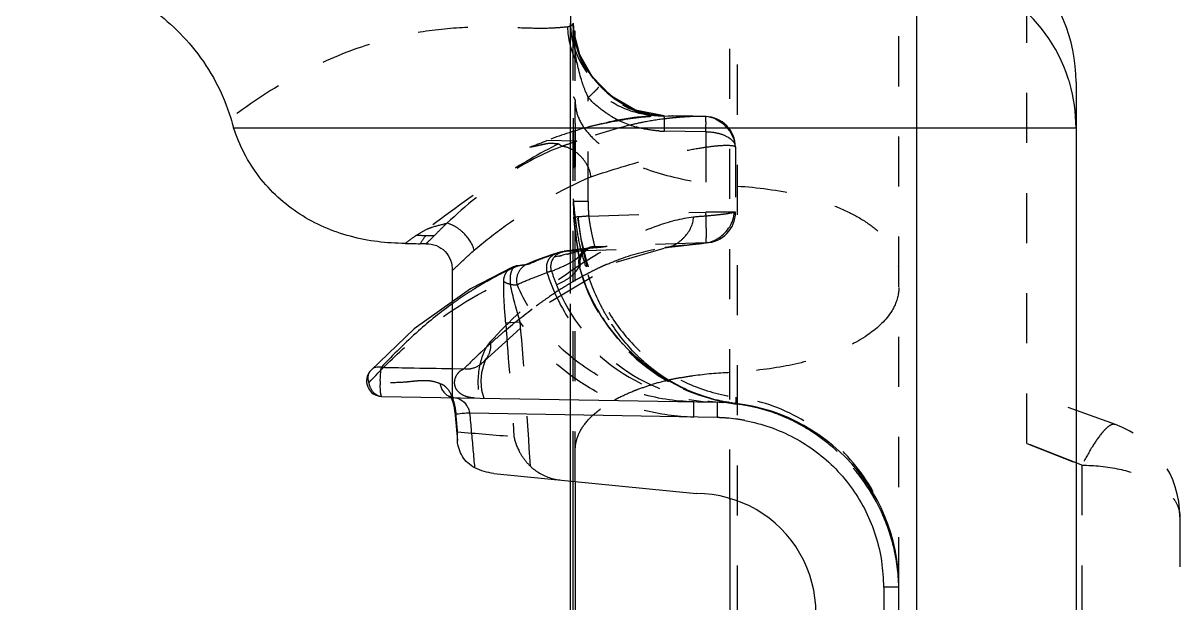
# Model space of a CAD drawing. Header units: millimetres. Extents: x 1540 to 3369, y -3458 to 1222.
# Drawn here: x 2610.29 to 2648.05, y -407.91 to -389.01 of the extents above; entities that cross this region are included whole.
import ezdxf

# ---------------------------------------------------------------- set-up
doc = ezdxf.new("R2010")
doc.units = ezdxf.units.MM
doc.header["$LTSCALE"] = 16.335
doc.linetypes.add('HIDDEN', pattern=[0.2, 0.1, -0.1])
doc.layers.add('21', color=7, linetype='CONTINUOUS')

msp = doc.modelspace()

# ---------------------------------------------------------------- linework, layer by layer
at = {"layer": '21', "color": 8, "linetype": 'HIDDEN'}
for p, q in [((2638.877, -407.405), (2638.877, -363.919)), ((2628.315, -403.956), (2628.315, -369.753)), ((2633.366, -404.544), (2633.366, -371.097)), ((2628.251, -403.95), (2628.251, -379.257)), ((2643.05, -402.717), (2643.05, -383.237)), ((2633.596, -387.095), (2633.596, -419.991)), ((2628.16, -390.138), (2628.16, -389.008)), ((2628.254, -389.012), (2628.254, -389.012)), ((2628.16, -390.495), (2628.16, -390.138)), ((2628.16, -391.57), (2628.16, -390.495)), ((2628.691, -390.497), (2628.678, -390.476)), ((2628.737, -394.825), (2628.737, -391.44)), ((2628.16, -392.099), (2628.16, -391.57)), ((2628.16, -392.683), (2628.16, -392.099)), ((2631.023, -392.033), (2631.12, -392.031)), ((2631.12, -392.031), (2631.208, -392.03)), ((2631.219, -392.03), (2632.555, -392.053)), ((2631.348, -392.027), (2631.545, -392.036)), ((2632.153, -392.046), (2631.501, -392.03)), ((2632.441, -392.051), (2632.391, -392.05)), ((2632.566, -392.054), (2632.441, -392.051)), ((2632.567, -392.054), (2632.566, -392.054)), ((2632.576, -392.557), (2631.225, -392.533)), ((2632.576, -392.557), (2632.58, -395.169)), ((2628.366, -392.859), (2627.379, -392.841)), ((2628.16, -392.858), (2628.16, -392.683)), ((2628.161, -393.649), (2628.16, -392.858)), ((2633.545, -393.053), (2633.545, -395.169)), ((2628.161, -394.822), (2628.161, -393.649)), ((2628.161, -395.26), (2628.161, -394.822)), ((2628.737, -394.825), (2628.27, -394.825)), ((2628.161, -396.344), (2628.161, -395.26)), ((2628.754, -395.302), (2632.58, -395.169)), ((2633.545, -395.169), (2632.58, -395.169)), ((2633.545, -395.175), (2633.503, -395.176)), ((2628.27, -395.339), (2628.27, -395.339)), ((2628.302, -395.676), (2628.331, -395.914)), ((2628.331, -395.914), (2628.361, -396.128)), ((2628.015, -396.444), (2631.226, -396.332)), ((2628.152, -396.422), (2628.038, -396.438)), ((2628.26, -396.408), (2628.152, -396.422)), ((2628.161, -396.455), (2628.161, -396.344)), ((2628.359, -396.395), (2628.26, -396.408)), ((2628.666, -396.359), (2628.359, -396.395)), ((2628.361, -396.128), (2628.389, -396.318)), ((2628.389, -396.318), (2628.414, -396.482)), ((2628.444, -396.388), (2628.415, -396.391)), ((2628.714, -396.361), (2628.776, -396.345)), ((2628.758, -396.348), (2628.714, -396.361)), ((2628.733, -396.342), (2628.913, -396.302)), ((2628.821, -396.314), (2628.734, -396.344)), ((2628.915, -396.302), (2628.768, -396.345)), ((2628.913, -396.302), (2628.821, -396.314)), ((2628.943, -396.301), (2628.868, -396.309)), ((2628.913, -396.302), (2628.913, -396.302)), ((2628.916, -396.302), (2628.913, -396.302)), ((2628.913, -396.302), (2628.913, -396.302)), ((2628.914, -396.302), (2628.913, -396.302)), ((2628.915, -396.302), (2628.914, -396.302)), ((2632.562, -396.175), (2628.915, -396.302)), ((2631.226, -396.332), (2631.281, -396.328)), ((2631.281, -396.328), (2631.77, -396.266)), ((2631.281, -396.328), (2631.294, -396.326)), ((2632.539, -396.175), (2632.636, -396.166)), ((2632.58, -396.174), (2632.58, -396.174)), ((2632.636, -396.166), (2632.701, -396.152)), ((2627.019, -396.753), (2626.717, -396.881)), ((2627.318, -396.638), (2627.019, -396.753)), ((2627.61, -396.54), (2627.318, -396.638)), ((2627.746, -396.502), (2627.61, -396.54)), ((2627.775, -396.608), (2627.625, -396.644)), ((2627.91, -396.459), (2627.735, -396.503)), ((2627.746, -396.502), (2627.736, -396.505)), ((2627.847, -396.487), (2627.746, -396.502)), ((2627.943, -396.566), (2627.876, -396.583)), ((2627.91, -396.459), (2627.954, -396.45)), ((2627.987, -396.555), (2627.943, -396.566)), ((2628.038, -396.438), (2627.954, -396.45)), ((2627.954, -396.45), (2628.015, -396.444)), ((2628.045, -396.54), (2627.987, -396.555)), ((2628.161, -396.606), (2628.161, -396.455)), ((2628.161, -396.803), (2628.161, -396.606)), ((2628.161, -397.019), (2628.161, -396.803)), ((2628.414, -396.482), (2628.453, -396.722)), ((2628.443, -396.931), (2628.44, -396.694)), ((2628.443, -396.7), (2628.444, -396.695)), ((2628.443, -396.7), (2628.443, -396.699)), ((2628.449, -396.61), (2628.51, -396.534)), ((2628.453, -396.722), (2628.463, -396.792)), ((2628.463, -396.792), (2628.465, -396.808)), ((2628.469, -396.585), (2628.465, -396.589)), ((2628.498, -396.551), (2628.496, -396.553)), ((2628.503, -396.544), (2628.518, -396.52)), ((2626.27, -396.961), (2624.891, -397.671)), ((2626.27, -396.961), (2626.299, -396.95)), ((2626.299, -396.95), (2626.406, -396.924)), ((2626.332, -396.975), (2626.307, -396.986)), ((2626.45, -396.924), (2626.411, -396.924)), ((2626.725, -396.878), (2626.717, -396.881)), ((2626.853, -396.849), (2626.725, -396.878)), ((2628.161, -397.627), (2628.161, -397.019)), ((2628.476, -396.938), (2628.443, -396.931)), ((2628.447, -396.926), (2628.446, -396.93)), ((2628.447, -396.926), (2628.447, -396.926)), ((2624.891, -397.671), (2624.303, -398.092)), ((2628.161, -397.829), (2628.161, -397.627)), ((2628.161, -399.797), (2628.161, -397.829)), ((2626.521, -398.755), (2626.047, -398.794)), ((2629.346, -398.832), (2629.434, -398.951)), ((2629.42, -398.933), (2629.513, -399.055)), ((2629.674, -399.253), (2629.786, -399.381)), ((2629.771, -399.365), (2629.872, -399.476)), ((2628.161, -401.284), (2628.161, -399.797)), ((2625.379, -399.987), (2625.319, -400.054)), ((2630.634, -400.176), (2630.551, -400.11)), ((2630.633, -400.175), (2630.699, -400.226)), ((2624.303, -400.275), (2624.679, -400.282)), ((2624.231, -401.184), (2624.253, -401.218)), ((2624.341, -401.219), (2624.342, -401.219)), ((2624.341, -401.219), (2624.351, -401.22)), ((2628.161, -402.925), (2628.161, -401.284)), ((2632.898, -401.292), (2632.929, -401.299)), ((2632.955, -401.305), (2632.94, -401.302)), ((2632.977, -401.311), (2632.967, -401.308)), ((2633.002, -401.316), (2632.989, -401.313)), ((2633.032, -401.323), (2633.017, -401.319)), ((2633.114, -401.339), (2633.097, -401.336)), ((2633.147, -401.346), (2633.13, -401.343)), ((2633.564, -401.412), (2633.564, -401.203)), ((2645.944, -402.099), (2643.05, -401.045)), ((2633.163, -401.349), (2633.222, -401.361)), ((2633.199, -401.355), (2633.248, -401.366)), ((2633.259, -401.367), (2633.306, -401.373)), ((2633.264, -401.369), (2633.307, -401.376)), ((2633.28, -401.369), (2633.423, -401.394)), ((2633.314, -401.374), (2633.306, -401.373)), ((2633.333, -401.377), (2633.324, -401.375)), ((2633.35, -401.379), (2633.342, -401.378)), ((2633.365, -401.381), (2633.358, -401.38)), ((2633.385, -401.383), (2633.379, -401.383)), ((2633.403, -401.386), (2633.397, -401.385)), ((2633.423, -401.388), (2633.419, -401.387)), ((2633.423, -401.394), (2633.565, -401.413)), ((2633.441, -401.39), (2633.437, -401.389)), ((2633.463, -401.392), (2633.459, -401.392)), ((2633.504, -401.396), (2633.498, -401.396)), ((2633.553, -401.402), (2633.523, -401.398)), ((2633.566, -401.412), (2633.565, -401.412)), ((2633.567, -401.401), (2633.577, -401.402)), ((2624.394, -401.777), (2624.422, -401.777)), ((2624.467, -402.624), (2624.475, -402.335)), ((2643.05, -402.717), (2644.85, -403.426)), ((2644.662, -403.352), (2643.05, -402.717)), ((2628.161, -403.939), (2628.161, -402.925)), ((2644.85, -403.426), (2644.662, -403.352)), ((2644.85, -403.426), (2644.85, -448.048)), ((2632.271, -404.351), (2632.266, -404.351)), ((2648.05, -405.106), (2648.05, -446.368)), ((2638.524, -405.371), (2638.524, -405.371))]:
    msp.add_line(p, q, dxfattribs=at)
at = {"layer": '21', "color": 7, "linetype": 'Continuous'}
for p, q in [((2639.462, -417.91), (2639.462, -385.737)), ((2644.662, -390.938), (2644.662, -460.536)), ((2617.164, -392.419), (2644.662, -392.419)), ((2624.303, -397.075), (2624.303, -401.219)), ((2624.303, -398.092), (2623.061, -398.981)), ((2623.061, -398.981), (2621.638, -400.332)), ((2621.996, -401.179), (2632.947, -401.37)), ((2624.378, -401.646), (2624.394, -401.777)), ((2624.394, -401.777), (2624.407, -401.923)), ((2624.407, -401.923), (2624.468, -402.624)), ((2632.947, -401.873), (2624.878, -401.732)), ((2625.653, -403.691), (2632.271, -404.351)), ((2628.159, -412.186), (2628.161, -403.939)), ((2628.251, -412.186), (2628.251, -403.95)), ((2628.315, -403.956), (2628.315, -412.185)), ((2633.366, -404.544), (2633.366, -411.958)), ((2638.383, -407.405), (2638.383, -416.555)), ((2638.877, -407.405), (2638.383, -407.405)), ((2638.877, -419.478), (2638.877, -407.405))]:
    msp.add_line(p, q, dxfattribs=at)
at = {"layer": '21', "color": 8, "linetype": 'HIDDEN'}
for points in [[(2631.22, -392.03), (2630.286, -391.841), (2629.478, -391.376), (2628.866, -390.749), (2628.462, -390.041), (2628.275, -389.335), (2628.254, -389.012)], [(2631.215, -392.03), (2631.192, -392.029), (2631.049, -392.022), (2630.865, -392), (2630.733, -391.976), (2630.616, -391.948), (2630.478, -391.909), (2630.316, -391.853), (2630.108, -391.765), (2629.833, -391.618), (2629.53, -391.413), (2629.251, -391.176), (2629.03, -390.949), (2628.876, -390.763), (2628.773, -390.622), (2628.708, -390.524), (2628.691, -390.497)], [(2628.696, -390.505), (2628.783, -390.637), (2628.931, -390.837), (2629.127, -391.06), (2629.357, -391.279), (2629.619, -391.484), (2629.904, -391.663)], [(2629.904, -391.663), (2630.196, -391.807), (2630.472, -391.908), (2630.77, -391.983)], [(2633.545, -393.053), (2633.538, -392.949), (2633.489, -392.766), (2633.371, -392.547), (2633.154, -392.306), (2632.863, -392.122), (2632.601, -392.055)], [(2628.27, -395.339), (2628.277, -395.419), (2628.302, -395.676)], [(2625.319, -400.054), (2627.47, -398.104), (2629.652, -396.807), (2631.294, -396.326)], [(2628.465, -396.808), (2628.465, -396.815), (2628.467, -396.765), (2628.498, -396.637), (2628.587, -396.487), (2628.732, -396.363), (2628.867, -396.31)], [(2628.498, -396.551), (2628.54, -396.495), (2628.653, -396.399), (2628.744, -396.352)], [(2628.568, -396.474), (2628.766, -396.331), (2628.913, -396.302)], [(2628.758, -396.347), (2628.718, -396.353), (2628.666, -396.359)], [(2628.786, -396.343), (2628.783, -396.344), (2628.763, -396.347)], [(2631.77, -396.266), (2632.507, -396.185), (2632.701, -396.151)], [(2632.636, -396.166), (2632.627, -396.167), (2632.615, -396.169), (2632.602, -396.17), (2632.586, -396.171), (2632.567, -396.172)], [(2628.447, -396.926), (2628.439, -396.891), (2628.432, -396.823), (2628.432, -396.777), (2628.434, -396.754), (2628.435, -396.741), (2628.436, -396.732), (2628.437, -396.726), (2628.438, -396.722), (2628.439, -396.718), (2628.439, -396.716), (2628.44, -396.714), (2628.44, -396.712), (2628.44, -396.71), (2628.441, -396.708), (2628.441, -396.706), (2628.442, -396.704), (2628.442, -396.702), (2628.443, -396.7)], [(2628.493, -396.556), (2628.491, -396.559), (2628.488, -396.563), (2628.485, -396.566), (2628.482, -396.57), (2628.479, -396.573), (2628.476, -396.577), (2628.472, -396.581), (2628.469, -396.585)], [(2628.49, -396.567), (2628.495, -396.559), (2628.499, -396.55), (2628.503, -396.544)], [(2628.507, -396.539), (2628.507, -396.539), (2628.506, -396.539), (2628.506, -396.54), (2628.505, -396.542), (2628.503, -396.544), (2628.502, -396.546), (2628.5, -396.548)], [(2628.505, -396.541), (2628.506, -396.539), (2628.507, -396.539)], [(2626.725, -396.878), (2626.727, -396.876), (2626.668, -396.889), (2626.57, -396.904), (2626.44, -396.921), (2626.411, -396.924)], [(2632.717, -401.243), (2632.534, -401.188), (2632.167, -401.058), (2631.797, -400.898), (2631.429, -400.707), (2631.064, -400.484), (2630.707, -400.23), (2630.36, -399.947), (2630.026, -399.635), (2629.708, -399.292), (2629.409, -398.919), (2629.134, -398.516), (2628.888, -398.083), (2628.679, -397.627), (2628.495, -397.101), (2628.447, -396.926)], [(2628.746, -397.786), (2628.714, -397.712), (2628.685, -397.644), (2628.678, -397.628)], [(2628.738, -397.768), (2628.773, -397.845), (2628.811, -397.927)], [(2629.223, -398.652), (2629.16, -398.556), (2629.102, -398.461), (2629.047, -398.369), (2628.995, -398.28), (2628.947, -398.193), (2628.902, -398.109), (2628.86, -398.026), (2628.82, -397.944)], [(2629.211, -398.635), (2629.277, -398.733), (2629.359, -398.849)], [(2629.498, -399.037), (2629.583, -399.143), (2629.689, -399.271)], [(2630.462, -400.037), (2630.371, -399.959), (2630.279, -399.877), (2630.184, -399.79), (2630.087, -399.696), (2629.987, -399.596), (2629.886, -399.491)], [(2625.337, -401.25), (2625.263, -400.985), (2625.239, -400.678), (2625.27, -400.399), (2625.328, -400.16), (2625.385, -399.994), (2625.394, -399.974)], [(2625.394, -399.974), (2625.406, -399.95), (2625.379, -399.987)], [(2631.834, -400.935), (2632.013, -401.011), (2632.34, -401.133), (2632.663, -401.233)], [(2624.217, -401.165), (2624.217, -401.166), (2624.228, -401.18)], [(2624.342, -401.219), (2624.313, -401.215), (2624.285, -401.207), (2624.258, -401.195), (2624.237, -401.182), (2624.22, -401.168), (2624.217, -401.165)], [(2632.663, -401.233), (2632.963, -401.309), (2633.156, -401.349)], [(2632.817, -401.271), (2632.745, -401.252), (2632.668, -401.23)], [(2633.28, -401.369), (2633.261, -401.366), (2633.24, -401.362), (2633.219, -401.359)]]:
    msp.add_lwpolyline(points, dxfattribs=at)
at = {"layer": '21', "color": 7, "linetype": 'Continuous'}
msp.add_lwpolyline([(2624.253, -401.218), (2624.255, -401.221), (2624.282, -401.278), (2624.315, -401.368), (2624.349, -401.493), (2624.378, -401.646)], dxfattribs=at)
for centre, radius, start, end in [((2639.463, -392.42), 5.2, 18.0059, 90.0028), ((2639.493, -392.407), 5.167, 16.1814, 17.9812), ((2639.428, -392.424), 5.234, 0.0588, 16.1609), ((2622.005, -400.676), 0.503, 136.8692, 268.9768), ((2630.293, 6.598), 406.914, 268.83048, 268.95681), ((2626.499, -400.758), 4.549, 178.9139, 180.5644), ((2622.002, -400.847), 0.331, 255.3882, 268.9199), ((2632.841, -407.405), 6.036, 0, 89), ((2400.519, -423.055), 225.37, 5.27715, 5.42902), ((2632.821, -407.615), 5.744, 85.7182, 88.7487), ((2632.826, -407.552), 5.68, 82.6625, 85.7164), ((2632.83, -407.519), 5.647, 79.5959, 82.6607), ((2413.068, -421.895), 212.767, 5.11678, 5.27714), ((2424.295, -420.89), 201.496, 4.94797, 5.11678), ((2632.271, -408.251), 3.9, 269.9936, 90), ((2632.677, -407.429), 5.707, 0.2459, 8.7817)]:
    msp.add_arc(centre, radius, start, end, dxfattribs=at)
at = {"layer": '21', "color": 8, "linetype": 'HIDDEN'}
for centre, radius, start, end in [((2631.269, -389.012), 3.018, 180, 269), ((2633.637, -389.272), 5.359, 201.5987, 203.8689), ((2475.153, -391.442), 153.162, 359.68638, 359.9508), ((2748.172, -392.939), 119.861, 179.6853, 180.01674), ((2631.258, -389.078), 3.452, 238.6597, 253.9458), ((2631.263, -389.509), 2.522, 266.8489, 268.9977), ((2628.008, -392.222), 3.218, 1.2847, 2.1713), ((2632.789, -405.607), 13.568, 94.7608, 95.5128), ((2632.545, -393.053), 1, 0, 88.7705), ((2631.853, -404.33), 12.331, 102.5225, 102.9762), ((2631.307, -388.763), 3.771, 266.06, 267.5578), ((2631.309, -388.715), 3.819, 267.5572, 268.7463), ((2602.786, -392.773), 29.791, 0.4168, 0.893), ((2584.286, -281.129), 119.736, 290.81507, 291.09441), ((2670.148, -392.963), 41.837, 180.0152, 180.9465), ((2640.11, -393.765), 11.902, 184.6958, 185.1022), ((2635.073, -394.826), 6.822, 179.9841, 182.8854), ((2635.167, -394.826), 6.431, 179.9888, 182.828), ((2634.944, -394.833), 6.693, 182.8879, 184.3432), ((2635.143, -394.827), 6.406, 182.8246, 184.2497), ((2632.545, -395.175), 1, 271.9995, 0.3436), ((2629.597, -406.827), 10.502, 96.4624, 98.6652), ((2620.496, -367.082), 30.41, 284.8019, 285.678), ((2628.93, -396.805), 0.503, 92, 194.4955), ((2633.511, -395.079), 5.186, 192.8305, 193.6542), ((2629.888, -409.371), 13.063, 96.0667, 96.2729), ((2634.506, -394.836), 6.21, 193.6665, 194.7292), ((2636.407, -394.336), 8.176, 194.73, 195.557), ((2630.072, -411.12), 14.822, 95.6378, 96.0606), ((2634.777, -422.354), 26.262, 97.6104, 97.769), ((2634.813, -422.636), 26.547, 96.375, 97.608), ((2629.653, -402.949), 6.712, 111.3564, 114.6573), ((2629.535, -402.639), 6.38, 108.212, 111.378), ((2629.365, -402.113), 5.827, 105.1012, 108.2432), ((2622.593, -375.356), 21.874, 283.7025, 283.9744), ((2629.4, -402.454), 6.167, 104.0497, 104.6126), ((2629.363, -402.307), 6.015, 102.9325, 104.0513), ((2620.795, -368.251), 29.204, 284.3757, 284.8217), ((2640.415, -393.219), 12.337, 195.5629, 196.1845), ((2629.665, -404.554), 8.28, 113.9254, 114.7633), ((2629.515, -404.215), 7.909, 112.7978, 113.7342), ((2628.936, -402.314), 5.4, 104.9636, 106.6055), ((2633.428, -395.269), 6.163, 197.2581, 201.6562), ((2634.287, -395.42), 6.036, 194.4955, 263.1328), ((2633.623, -406.568), 10.595, 116.7695, 118.547), ((2633.296, -405.92), 9.87, 114.9459, 116.7693), ((2633.125, -405.558), 9.469, 114.5664, 114.9357), ((2633.02, -405.325), 9.214, 113.4172, 114.5699), ((2637.597, -397.075), 1.28, 0.0006, 6.419), ((2634.508, -408.133), 12.393, 120.4308, 121.8569), ((2634.179, -407.575), 11.747, 119.5664, 120.4257), ((2633.933, -407.14), 11.246, 118.5404, 119.5676), ((2632.045, -408.969), 13.297, 122.7505, 125.4679), ((2632.284, -409.34), 13.739, 121.7199, 122.7532), ((2635.349, -409.465), 13.97, 121.9031, 124.6637), ((2636.92, -411.709), 16.708, 125.9421, 126.2334), ((2636.365, -410.94), 15.76, 124.6538, 125.9518), ((2365.528, -419.521), 261.818, 3.51708, 4.54919), ((2641.931, -417.583), 24.432, 132.0156, 133.0307), ((2641.708, -417.337), 24.1, 131.7861, 132.0137), ((2642.618, -418.31), 25.432, 133.2611, 134.8566), ((2642.169, -417.839), 24.782, 133.0289, 133.2532), ((2634.324, -395.8), 5.677, 228.6997, 257.8671), ((2633.529, -410.096), 9.689, 100.415, 102.3103), ((2633.274, -408.997), 8.561, 102.7109, 106.6012), ((2633.457, -409.758), 9.344, 102.3185, 102.7782), ((2634.21, -395.939), 5.511, 254.2629, 256.1995), ((2634.195, -396), 5.448, 256.2019, 256.9068), ((2634.182, -396.057), 5.39, 256.9049, 258.731), ((2634.167, -396.13), 5.316, 258.732, 260.1646), ((2634.317, -395.832), 5.644, 257.8673, 259.2058), ((2634.307, -395.884), 5.591, 259.2037, 261.8025), ((2634.3, -395.352), 6.105, 262.1258, 263.0878), ((2634.299, -395.939), 5.535, 261.8052, 262.7075), ((2632.876, -407.054), 5.67, 79.3313, 82.7019), ((2632.863, -407.124), 5.742, 77.9775, 79.3359), ((2632.852, -407.173), 5.792, 74.8098, 77.9752), ((2632.84, -407.216), 5.837, 68.6697, 74.8082), ((2632.823, -407.569), 5.698, 85.7164, 88.7581), ((2632.823, -407.569), 5.698, 79.6591, 82.6625), ((2632.816, -407.279), 5.904, 65.3334, 68.6649), ((2632.772, -407.371), 6.006, 60.0904, 65.3277), ((2644.85, -405.106), 3.2, 0, 70), ((2641.726, -205.798), 197.293, 264.98359, 265.51915), ((2632.734, -407.439), 6.083, 56.6126, 60.094), ((2632.713, -407.471), 6.122, 55.5343, 56.6145), ((2632.667, -407.536), 6.201, 47.3845, 55.5178), ((2632.656, -407.567), 6.23, 25.5205, 47.3908), ((2632.713, -407.542), 6.167, 14.7465, 25.5213), ((2632.746, -407.533), 6.132, 13.8688, 14.7412), ((2632.781, -407.525), 6.097, 1.1561, 13.8682)]:
    msp.add_arc(centre, radius, start, end, dxfattribs=at)
at = {"layer": '21', "color": 7, "linetype": 'Continuous'}
msp.add_ellipse((2639.462, -390.938), major_axis=(0, 5.201), ratio=0.999848, start_param=-1.570796, end_param=0, dxfattribs=at)
for points, knots in [([(2610.294, -387.22), (2610.972, -387.229), (2612.353, -387.426), (2613.976, -388.143), (2615.136, -389.033), (2615.942, -389.886), (2616.62, -390.918), (2616.944, -391.7), (2617.07, -392.11)], [0, 0, 0, 0, 0.227877, 0.463118, 0.587158, 0.717707, 0.855729, 1, 1, 1, 1]), ([(2622.763, -396.191), (2622.162, -396.191), (2620.953, -396.044), (2619.269, -395.323), (2617.914, -394.081), (2617.347, -392.991), (2617.164, -392.419)], [0, 0, 0, 0, 0.25016, 0.500281, 0.750127, 1, 1, 1, 1]), ([(2623.446, -396.204), (2623.56, -396.207), (2623.791, -396.238), (2624.08, -396.437), (2624.272, -396.731), (2624.301, -396.962), (2624.303, -397.075)], [0, 0, 0, 0, 0.250129, 0.49998, 0.749788, 1, 1, 1, 1]), ([(2624.329, -398.139), (2623.935, -398.42), (2623.117, -399.079), (2622.375, -399.822), (2621.987, -400.232)], [0, 0, 0, 0, 0.461335, 1, 1, 1, 1]), ([(2621.987, -400.232), (2621.926, -400.221), (2621.797, -400.221), (2621.681, -400.286), (2621.639, -400.333)], [0, 0, 0, 0, 0.497063, 1, 1, 1, 1]), ([(2621.951, -400.672), (2621.952, -400.642), (2621.955, -400.532), (2621.962, -400.422), (2621.97, -400.343)], [0, 0, 0, 0, 0.270959, 1, 1, 1, 1]), ([(2621.97, -400.343), (2621.972, -400.332), (2621.976, -400.295), (2621.982, -400.258), (2621.987, -400.232)], [0, 0, 0, 0, 0.290531, 1, 1, 1, 1]), ([(2621.961, -401.03), (2621.959, -401.013), (2621.954, -400.938), (2621.951, -400.862), (2621.951, -400.803)], [0, 0, 0, 0, 0.219756, 1, 1, 1, 1]), ([(2621.996, -401.179), (2621.991, -401.179), (2621.982, -401.163), (2621.97, -401.116), (2621.964, -401.067), (2621.961, -401.03)], [0, 0, 0, 0, 0.091569, 0.287111, 1, 1, 1, 1]), ([(2624.351, -401.22), (2624.43, -401.221), (2624.599, -401.278), (2624.72, -401.403), (2624.769, -401.477)], [0, 0, 0, 0, 0.469253, 1, 1, 1, 1]), ([(2632.947, -401.37), (2632.95, -401.37), (2632.946, -401.39), (2632.951, -401.411), (2632.949, -401.461), (2632.951, -401.521), (2632.95, -401.597), (2632.949, -401.715), (2632.948, -401.809), (2632.947, -401.873)], [0, 0, 0, 0, 0.019656, 0.076555, 0.168732, 0.293001, 0.444468, 0.617908, 1, 1, 1, 1]), ([(2624.489, -401.756), (2624.478, -401.758), (2624.448, -401.763), (2624.417, -401.767), (2624.399, -401.774)], [0, 0, 0, 0, 0.355652, 1, 1, 1, 1]), ([(2624.878, -401.732), (2624.84, -401.731), (2624.71, -401.732), (2624.58, -401.743), (2624.489, -401.756)], [0, 0, 0, 0, 0.292448, 1, 1, 1, 1]), ([(2633.85, -401.965), (2634.407, -402.072), (2635.498, -402.448), (2636.881, -403.485), (2637.879, -404.897), (2638.226, -405.998), (2638.316, -406.558)], [0, 0, 0, 0, 0.249991, 0.499998, 0.750002, 1, 1, 1, 1]), ([(2625.04, -403.511), (2624.955, -403.468), (2624.799, -403.361), (2624.57, -403.072), (2624.483, -402.803), (2624.468, -402.624)], [0, 0, 0, 0, 0.260308, 0.507993, 1, 1, 1, 1])]:
    msp.add_open_spline(points, degree=3, knots=knots, dxfattribs=at)
at = {"layer": '21', "color": 8, "linetype": 'HIDDEN'}
for points in [[(2628.156, -387.665), (2628.156, -388.143), (2628.161, -388.621), (2628.161, -389.1)], [(2628.307, -389.891), (2628.269, -389.6), (2628.251, -389.306), (2628.251, -389.012)], [(2628.474, -390.071), (2628.334, -389.738), (2628.253, -389.371), (2628.253, -389.01)], [(2631.124, -392.027), (2630.794, -392.008), (2630.463, -391.924), (2630.161, -391.79)], [(2631.224, -392.1), (2631.223, -392.086), (2631.223, -392.073), (2631.222, -392.059)], [(2628.255, -394.824), (2628.275, -395.049), (2628.301, -395.275), (2628.331, -395.499)], [(2628.331, -395.499), (2628.363, -395.744), (2628.4, -395.99), (2628.455, -396.231)], [(2622.763, -396.191), (2622.878, -396.103), (2622.996, -396.018), (2623.117, -395.938)], [(2623.434, -395.942), (2623.329, -395.939), (2623.223, -395.937), (2623.117, -395.938)], [(2623.25, -396.202), (2623.311, -396.116), (2623.371, -396.029), (2623.434, -395.944)], [(2623.704, -395.949), (2623.614, -395.947), (2623.524, -395.944), (2623.434, -395.942)], [(2623.704, -395.949), (2623.618, -396.034), (2623.532, -396.118), (2623.446, -396.204)], [(2628.713, -396.374), (2628.595, -396.449), (2628.503, -396.581), (2628.472, -396.717)], [(2628.518, -396.52), (2628.577, -396.435), (2628.667, -396.366), (2628.765, -396.331)], [(2628.868, -396.31), (2628.814, -396.322), (2628.76, -396.344), (2628.713, -396.374)], [(2628.765, -396.331), (2628.813, -396.314), (2628.864, -396.304), (2628.915, -396.302)], [(2627.542, -397.097), (2627.496, -396.95), (2627.531, -396.765), (2627.625, -396.644)], [(2627.625, -396.644), (2627.692, -396.553), (2627.8, -396.485), (2627.91, -396.459)], [(2628.461, -396.808), (2628.459, -396.852), (2628.464, -396.896), (2628.476, -396.938)], [(2628.472, -396.717), (2628.465, -396.747), (2628.461, -396.777), (2628.461, -396.808)], [(2628.567, -396.658), (2628.594, -396.749), (2628.621, -396.84), (2628.648, -396.932)], [(2625.984, -397.436), (2625.984, -397.392), (2625.986, -397.348), (2625.994, -397.305)], [(2626.521, -398.755), (2626.389, -398.353), (2626.285, -397.941), (2626.201, -397.526)], [(2626.047, -398.794), (2626.132, -400.025), (2626.234, -401.256), (2626.313, -402.487)], [(2625.319, -400.054), (2625.22, -400.154), (2625.092, -400.236), (2624.955, -400.271)], [(2621.639, -400.333), (2621.591, -400.385), (2621.559, -400.454), (2621.55, -400.524)], [(2624.381, -400.671), (2624.392, -400.588), (2624.427, -400.505), (2624.478, -400.437)], [(2624.955, -400.271), (2624.866, -400.295), (2624.77, -400.299), (2624.679, -400.282)], [(2623.902, -400.766), (2623.917, -400.939), (2624.051, -401.114), (2624.209, -401.186)], [(2624.209, -401.186), (2624.25, -401.204), (2624.296, -401.217), (2624.341, -401.219)]]:
    msp.add_open_spline(points, degree=3, dxfattribs=at)
for points, knots in [([(2628.071, -389.135), (2627.909, -389.147), (2627.507, -389.184), (2626.783, -389.181), (2625.801, -389.131), (2624.529, -389.136), (2622.95, -389.318), (2621.103, -389.808), (2619.069, -390.72), (2617.742, -391.6), (2617.07, -392.11)], [0, 0, 0, 0, 0.041731, 0.103493, 0.18582, 0.294271, 0.429951, 0.5929, 0.783142, 1, 1, 1, 1]), ([(2628.161, -389.1), (2628.155, -389.103), (2628.125, -389.116), (2628.095, -389.127), (2628.071, -389.135)], [0, 0, 0, 0, 0.221903, 1, 1, 1, 1]), ([(2631.023, -392.033), (2630.653, -392.026), (2629.899, -391.857), (2628.915, -391.23), (2628.27, -390.257), (2628.086, -389.505), (2628.071, -389.135)], [0, 0, 0, 0, 0.244913, 0.499429, 0.754289, 1, 1, 1, 1]), ([(2628.161, -389.098), (2628.188, -389.086), (2628.224, -389.064), (2628.251, -389.028), (2628.254, -389.015)], [0, 0, 0, 0, 0.684386, 1, 1, 1, 1]), ([(2628.161, -389.1), (2628.182, -389.839), (2628.922, -391.291), (2630.381, -392.018), (2631.12, -392.031)], [0, 0, 0, 0, 0.500296, 1, 1, 1, 1]), ([(2631.215, -392.03), (2630.833, -392.023), (2630.255, -391.877), (2629.59, -391.484), (2628.998, -390.977), (2628.436, -390.171), (2628.254, -389.397), (2628.254, -389.016)], [0, 0, 0, 0, 0.247873, 0.373788, 0.500431, 0.752048, 1, 1, 1, 1]), ([(2628.655, -391.244), (2628.611, -391.135), (2628.454, -390.696), (2628.353, -390.237), (2628.307, -389.891)], [0, 0, 0, 0, 0.252872, 1, 1, 1, 1]), ([(2629.157, -391.088), (2629.085, -391.015), (2628.81, -390.71), (2628.593, -390.354), (2628.474, -390.071)], [0, 0, 0, 0, 0.251948, 1, 1, 1, 1]), ([(2628.737, -391.44), (2628.78, -391.399), (2628.844, -391.337), (2628.924, -391.259), (2628.977, -391.207), (2629.018, -391.164), (2629.056, -391.129), (2629.067, -391.109), (2629.086, -391.096), (2629.083, -391.093)], [0, 0, 0, 0, 0.369771, 0.538717, 0.689554, 0.816675, 0.914475, 0.977376, 1, 1, 1, 1]), ([(2630.161, -391.79), (2629.881, -391.665), (2629.529, -391.441), (2629.229, -391.162), (2629.157, -391.088)], [0, 0, 0, 0, 0.748129, 1, 1, 1, 1]), ([(2628.251, -391.412), (2628.262, -391.425), (2628.296, -391.473), (2628.315, -391.532), (2628.315, -391.574)], [0, 0, 0, 0, 0.283793, 1, 1, 1, 1]), ([(2629.463, -392.026), (2629.397, -391.986), (2629.136, -391.815), (2628.899, -391.609), (2628.737, -391.44)], [0, 0, 0, 0, 0.24745, 1, 1, 1, 1]), ([(2628.315, -391.574), (2628.315, -391.744), (2628.391, -392.104), (2628.704, -392.598), (2629.196, -393.048), (2630.118, -393.61), (2631.607, -394.11), (2632.901, -394.286), (2633.596, -394.324)], [0, 0, 0, 0, 0.079645, 0.168061, 0.270661, 0.389682, 0.673227, 1, 1, 1, 1]), ([(2628.251, -392.102), (2628.251, -393.033), (2628.247, -394.44), (2628.522, -396.308), (2628.962, -397.689), (2629.696, -398.974), (2630.738, -400.067), (2632.055, -400.862), (2633.055, -401.136), (2633.564, -401.203)], [0, 0, 0, 0, 0.239085, 0.360646, 0.483918, 0.609435, 0.737475, 0.867917, 1, 1, 1, 1]), ([(2630.539, -392.239), (2630.385, -392.269), (2629.65, -392.435), (2628.931, -392.665), (2628.366, -392.859)], [0, 0, 0, 0, 0.208106, 1, 1, 1, 1]), ([(2629.18, -392.292), (2629.633, -392.192), (2630.354, -392.068), (2631.083, -392.022), (2631.348, -392.027)], [0, 0, 0, 0, 0.637097, 1, 1, 1, 1]), ([(2629.18, -392.292), (2629.526, -392.189), (2630.14, -392.066), (2630.762, -392.037), (2631.021, -392.033)], [0, 0, 0, 0, 0.58177, 1, 1, 1, 1]), ([(2631.485, -392.102), (2631.416, -392.109), (2631.099, -392.142), (2630.783, -392.191), (2630.539, -392.239)], [0, 0, 0, 0, 0.21831, 1, 1, 1, 1]), ([(2631.222, -392.059), (2631.221, -392.052), (2631.219, -392.045), (2631.219, -392.03), (2631.216, -392.03)], [0, 0, 0, 0, 0.738479, 1, 1, 1, 1]), ([(2631.225, -392.533), (2631.226, -392.497), (2631.228, -392.369), (2631.228, -392.242), (2631.225, -392.15)], [0, 0, 0, 0, 0.28297, 1, 1, 1, 1]), ([(2632.441, -392.051), (2632.399, -392.05), (2632.139, -392.052), (2631.88, -392.068), (2631.663, -392.086)], [0, 0, 0, 0, 0.162006, 1, 1, 1, 1]), ([(2632.572, -392.054), (2632.57, -392.054), (2632.572, -392.064), (2632.569, -392.074), (2632.571, -392.098), (2632.57, -392.142), (2632.572, -392.214), (2632.573, -392.275), (2632.573, -392.309)], [0, 0, 0, 0, 0.019231, 0.074238, 0.16239, 0.280839, 0.597108, 1, 1, 1, 1]), ([(2629.082, -392.314), (2628.954, -392.343), (2628.376, -392.488), (2627.81, -392.675), (2627.378, -392.842)], [0, 0, 0, 0, 0.221095, 1, 1, 1, 1]), ([(2631.048, -392.525), (2630.984, -392.52), (2630.733, -392.497), (2630.484, -392.447), (2630.302, -392.394)], [0, 0, 0, 0, 0.252493, 1, 1, 1, 1]), ([(2633.545, -393.053), (2633.545, -392.906), (2633.298, -392.699), (2632.945, -392.588), (2632.704, -392.559), (2632.576, -392.557)], [0, 0, 0, 0, 0.383125, 0.66666, 1, 1, 1, 1]), ([(2627.781, -392.942), (2627.14, -393.26), (2625.67, -394.122), (2624.286, -395.112), (2623.506, -395.712)], [0, 0, 0, 0, 0.421392, 1, 1, 1, 1]), ([(2627.882, -393.028), (2627.251, -393.258), (2625.908, -393.99), (2624.741, -394.96), (2624.125, -395.533)], [0, 0, 0, 0, 0.444265, 1, 1, 1, 1]), ([(2626.834, -393.05), (2626.903, -393.036), (2627.038, -393.01), (2627.205, -392.972), (2627.341, -392.943), (2627.437, -392.924), (2627.529, -392.917), (2627.64, -392.932), (2627.725, -392.936), (2627.781, -392.942)], [0, 0, 0, 0, 0.218865, 0.429286, 0.535485, 0.652979, 0.734635, 0.822546, 1, 1, 1, 1]), ([(2627.881, -393.028), (2627.863, -393.011), (2627.83, -392.993), (2627.797, -392.966), (2627.782, -392.95), (2627.781, -392.942)], [0, 0, 0, 0, 0.557007, 0.810625, 1, 1, 1, 1]), ([(2628.366, -392.859), (2628.244, -392.901), (2628.082, -392.956), (2627.921, -393.014), (2627.881, -393.028)], [0, 0, 0, 0, 0.754323, 1, 1, 1, 1]), ([(2628.823, -394.021), (2628.817, -393.903), (2628.74, -393.66), (2628.518, -393.355), (2628.229, -393.121), (2627.995, -393.036), (2627.881, -393.028)], [0, 0, 0, 0, 0.244206, 0.506687, 0.765776, 1, 1, 1, 1]), ([(2628.823, -394.021), (2629.498, -393.794), (2630.445, -393.504), (2631.628, -393.22), (2632.295, -393.089), (2632.818, -393.015), (2633.193, -392.985), (2633.416, -392.994), (2633.519, -393.017), (2633.545, -393.042), (2633.545, -393.053)], [0, 0, 0, 0, 0.438417, 0.609518, 0.749006, 0.857178, 0.934323, 0.980878, 0.993261, 1, 1, 1, 1]), ([(2628.704, -396.931), (2628.631, -396.663), (2628.396, -395.584), (2628.341, -394.477), (2628.325, -393.653)], [0, 0, 0, 0, 0.252519, 1, 1, 1, 1]), ([(2625.011, -396.417), (2625.344, -396.137), (2626.526, -395.207), (2627.839, -394.438), (2628.823, -394.021)], [0, 0, 0, 0, 0.289121, 1, 1, 1, 1]), ([(2633.596, -394.324), (2634.267, -394.362), (2635.246, -394.492), (2636.462, -394.836), (2637.242, -395.154), (2637.893, -395.529), (2638.397, -395.953), (2638.74, -396.42), (2638.851, -396.766), (2638.869, -396.932)], [0, 0, 0, 0, 0.322697, 0.47071, 0.605666, 0.725606, 0.829848, 0.919895, 1, 1, 1, 1]), ([(2628.754, -395.302), (2628.701, -395.306), (2628.544, -395.318), (2628.387, -395.329), (2628.283, -395.338)], [0, 0, 0, 0, 0.336279, 1, 1, 1, 1]), ([(2628.754, -395.302), (2628.758, -395.334), (2628.774, -395.459), (2628.795, -395.583), (2628.812, -395.675)], [0, 0, 0, 0, 0.255906, 1, 1, 1, 1]), ([(2633.503, -395.176), (2633.453, -395.195), (2633.307, -395.222), (2633.033, -395.26), (2632.641, -395.297), (2632.342, -395.321), (2632.173, -395.333)], [0, 0, 0, 0, 0.12111, 0.32806, 0.621117, 1, 1, 1, 1]), ([(2632.595, -395.879), (2632.595, -395.826), (2632.593, -395.589), (2632.587, -395.352), (2632.58, -395.169)], [0, 0, 0, 0, 0.22343, 1, 1, 1, 1]), ([(2632.701, -396.152), (2632.808, -396.124), (2633.202, -395.936), (2633.504, -395.501), (2633.503, -395.176)], [0, 0, 0, 0, 0.253856, 1, 1, 1, 1]), ([(2623.506, -395.712), (2623.553, -395.692), (2623.755, -395.619), (2623.966, -395.575), (2624.124, -395.532)], [0, 0, 0, 0, 0.234961, 1, 1, 1, 1]), ([(2624.124, -395.532), (2624.089, -395.565), (2623.947, -395.702), (2623.81, -395.844), (2623.704, -395.949)], [0, 0, 0, 0, 0.245965, 1, 1, 1, 1]), ([(2625.011, -396.417), (2624.968, -396.206), (2624.766, -395.915), (2624.428, -395.647), (2624.225, -395.555), (2624.124, -395.532)], [0, 0, 0, 0, 0.497623, 0.760422, 1, 1, 1, 1]), ([(2632.173, -395.333), (2631.765, -395.384), (2630.817, -395.641), (2629.266, -396.36), (2627.395, -397.583), (2626.171, -398.722), (2625.535, -399.404)], [0, 0, 0, 0, 0.155877, 0.369216, 0.646462, 1, 1, 1, 1]), ([(2628.476, -396.938), (2628.478, -396.939), (2628.483, -396.923), (2628.477, -396.888), (2628.468, -396.789), (2628.441, -396.642), (2628.409, -396.437), (2628.371, -396.193), (2628.318, -395.823), (2628.285, -395.535), (2628.27, -395.339)], [0, 0, 0, 0, 0.004924, 0.019615, 0.079255, 0.175897, 0.30509, 0.461436, 0.635935, 1, 1, 1, 1]), ([(2628.812, -395.675), (2628.822, -395.732), (2628.858, -395.913), (2628.9, -396.093), (2628.928, -396.218)], [0, 0, 0, 0, 0.310305, 1, 1, 1, 1]), ([(2631.294, -396.326), (2631.406, -396.31), (2631.632, -396.215), (2631.986, -395.913), (2632.174, -395.564), (2632.173, -395.333)], [0, 0, 0, 0, 0.24223, 0.505409, 1, 1, 1, 1]), ([(2623.117, -395.938), (2623.146, -395.918), (2623.27, -395.833), (2623.401, -395.757), (2623.507, -395.712)], [0, 0, 0, 0, 0.237041, 1, 1, 1, 1]), ([(2632.58, -396.174), (2632.582, -396.174), (2632.584, -396.165), (2632.587, -396.153), (2632.589, -396.128), (2632.592, -396.079), (2632.594, -395.994), (2632.595, -395.921), (2632.595, -395.879)], [0, 0, 0, 0, 0.019268, 0.068448, 0.148531, 0.259267, 0.571002, 1, 1, 1, 1]), ([(2624.303, -397.075), (2624.363, -397.019), (2624.598, -396.799), (2624.835, -396.581), (2625.011, -396.417)], [0, 0, 0, 0, 0.253276, 1, 1, 1, 1]), ([(2629.354, -396.287), (2629.258, -396.31), (2629.01, -396.334), (2628.764, -396.355), (2628.616, -396.37)], [0, 0, 0, 0, 0.400394, 1, 1, 1, 1]), ([(2628.928, -396.218), (2628.931, -396.23), (2628.935, -396.249), (2628.941, -396.277), (2628.942, -396.289), (2628.944, -396.301), (2628.943, -396.301)], [0, 0, 0, 0, 0.426702, 0.740476, 0.933215, 1, 1, 1, 1]), ([(2629.358, -396.87), (2629.532, -396.795), (2630.136, -396.556), (2630.77, -396.391), (2631.226, -396.332)], [0, 0, 0, 0, 0.291899, 1, 1, 1, 1]), ([(2631.866, -396.253), (2632.012, -396.237), (2632.236, -396.211), (2632.462, -396.192), (2632.539, -396.175)], [0, 0, 0, 0, 0.651436, 1, 1, 1, 1]), ([(2627.736, -396.505), (2627.672, -396.523), (2627.548, -396.584), (2627.412, -396.744), (2627.363, -396.943), (2627.374, -397.078), (2627.393, -397.139)], [0, 0, 0, 0, 0.249725, 0.504253, 0.760261, 1, 1, 1, 1]), ([(2627.542, -397.097), (2627.704, -397.031), (2627.975, -396.916), (2628.238, -396.777), (2628.336, -396.707)], [0, 0, 0, 0, 0.592798, 1, 1, 1, 1]), ([(2628.336, -396.707), (2628.347, -396.699), (2628.386, -396.669), (2628.424, -396.636), (2628.449, -396.61)], [0, 0, 0, 0, 0.269483, 1, 1, 1, 1]), ([(2628.518, -396.52), (2628.498, -396.55), (2628.432, -396.675), (2628.42, -396.828), (2628.446, -396.93)], [0, 0, 0, 0, 0.254072, 1, 1, 1, 1]), ([(2626.196, -397.036), (2626.107, -397.077), (2625.718, -397.264), (2625.343, -397.478), (2625.061, -397.653)], [0, 0, 0, 0, 0.229153, 1, 1, 1, 1]), ([(2625.994, -397.305), (2626.015, -397.232), (2626.073, -397.086), (2626.201, -396.991), (2626.27, -396.961)], [0, 0, 0, 0, 0.502867, 1, 1, 1, 1]), ([(2626.407, -396.924), (2626.365, -396.93), (2626.289, -396.976), (2626.228, -397.088), (2626.179, -397.27), (2626.184, -397.423), (2626.201, -397.526)], [0, 0, 0, 0, 0.186713, 0.351093, 0.544737, 1, 1, 1, 1]), ([(2626.299, -396.95), (2626.336, -396.936), (2626.387, -396.925), (2626.438, -396.923), (2626.45, -396.924)], [0, 0, 0, 0, 0.762393, 1, 1, 1, 1]), ([(2626.717, -396.881), (2626.6, -396.936), (2626.42, -397.138), (2626.373, -397.419), (2626.42, -397.534)], [0, 0, 0, 0, 0.509974, 1, 1, 1, 1]), ([(2626.42, -397.534), (2626.592, -397.453), (2626.916, -397.32), (2627.245, -397.201), (2627.393, -397.14)], [0, 0, 0, 0, 0.542657, 1, 1, 1, 1]), ([(2626.64, -396.899), (2626.626, -396.901), (2626.563, -396.91), (2626.499, -396.918), (2626.45, -396.924)], [0, 0, 0, 0, 0.227025, 1, 1, 1, 1]), ([(2626.853, -396.849), (2626.828, -396.861), (2626.756, -396.879), (2626.685, -396.892), (2626.64, -396.899)], [0, 0, 0, 0, 0.38624, 1, 1, 1, 1]), ([(2627.393, -397.139), (2627.573, -397.727), (2628.135, -398.862), (2629.83, -400.686), (2631.729, -401.349), (2632.947, -401.37)], [0, 0, 0, 0, 0.249656, 0.505393, 1, 1, 1, 1]), ([(2627.699, -397.543), (2627.823, -397.492), (2628.03, -397.385), (2628.264, -397.197), (2628.386, -397.044), (2628.438, -396.96), (2628.446, -396.93)], [0, 0, 0, 0, 0.405533, 0.705059, 0.905294, 1, 1, 1, 1]), ([(2628.446, -396.93), (2628.697, -397.904), (2629.779, -399.734), (2631.561, -400.879), (2632.534, -401.189)], [0, 0, 0, 0, 0.496187, 1, 1, 1, 1]), ([(2629.422, -398.694), (2629.336, -398.556), (2629.016, -397.999), (2628.775, -397.395), (2628.648, -396.932)], [0, 0, 0, 0, 0.252987, 1, 1, 1, 1]), ([(2628.665, -396.926), (2628.669, -396.928), (2628.681, -396.934), (2628.695, -396.931), (2628.704, -396.931)], [0, 0, 0, 0, 0.289024, 1, 1, 1, 1]), ([(2621.576, -400.736), (2621.973, -400.305), (2623.286, -399.011), (2624.839, -397.955), (2625.984, -397.436)], [0, 0, 0, 0, 0.318022, 1, 1, 1, 1]), ([(2626.047, -398.794), (2626.038, -398.68), (2625.999, -398.228), (2625.972, -397.775), (2625.984, -397.436)], [0, 0, 0, 0, 0.252621, 1, 1, 1, 1]), ([(2626.201, -397.526), (2626.176, -397.523), (2626.099, -397.505), (2626.026, -397.47), (2625.984, -397.436)], [0, 0, 0, 0, 0.314008, 1, 1, 1, 1]), ([(2626.201, -397.526), (2626.246, -397.534), (2626.318, -397.541), (2626.396, -397.546), (2626.42, -397.534)], [0, 0, 0, 0, 0.632363, 1, 1, 1, 1]), ([(2632.181, -401.356), (2631.568, -401.346), (2630.346, -401.15), (2628.68, -400.367), (2627.298, -399.152), (2626.655, -398.098), (2626.42, -397.534)], [0, 0, 0, 0, 0.252692, 0.501171, 0.748623, 1, 1, 1, 1]), ([(2627.699, -397.543), (2628.127, -398.613), (2629.645, -400.544), (2631.968, -401.322), (2633.121, -401.375)], [0, 0, 0, 0, 0.499559, 1, 1, 1, 1]), ([(2638.877, -397.633), (2638.877, -397.702), (2638.854, -397.989), (2638.734, -398.264), (2638.613, -398.446)], [0, 0, 0, 0, 0.23929, 1, 1, 1, 1]), ([(2625.649, -399.367), (2625.769, -399.26), (2626.219, -398.865), (2626.689, -398.492), (2627.044, -398.232)], [0, 0, 0, 0, 0.266795, 1, 1, 1, 1]), ([(2630.57, -400.062), (2630.457, -399.963), (2630.025, -399.551), (2629.658, -399.073), (2629.422, -398.694)], [0, 0, 0, 0, 0.252192, 1, 1, 1, 1]), ([(2638.613, -398.446), (2638.416, -398.742), (2637.793, -399.291), (2636.577, -399.863), (2635.057, -400.256), (2633.947, -400.372), (2633.366, -400.394)], [0, 0, 0, 0, 0.185676, 0.420218, 0.69699, 1, 1, 1, 1]), ([(2632.181, -401.859), (2631.623, -401.843), (2630.505, -401.694), (2628.933, -401.068), (2627.556, -400.086), (2626.829, -399.221), (2626.521, -398.755)], [0, 0, 0, 0, 0.250022, 0.500015, 0.750001, 1, 1, 1, 1]), ([(2625.535, -399.404), (2625.45, -399.505), (2625.306, -399.76), (2625.126, -400.371), (2625.121, -400.892), (2625.186, -401.234)], [0, 0, 0, 0, 0.207695, 0.451899, 1, 1, 1, 1]), ([(2625.535, -399.404), (2625.558, -399.504), (2625.55, -399.721), (2625.445, -399.906), (2625.379, -399.987)], [0, 0, 0, 0, 0.495327, 1, 1, 1, 1]), ([(2621.55, -400.524), (2621.548, -400.541), (2621.543, -400.613), (2621.557, -400.685), (2621.576, -400.736)], [0, 0, 0, 0, 0.241078, 1, 1, 1, 1]), ([(2624.478, -400.437), (2624.516, -400.387), (2624.581, -400.327), (2624.659, -400.29), (2624.679, -400.282)], [0, 0, 0, 0, 0.740364, 1, 1, 1, 1]), ([(2631.778, -400.566), (2631.906, -400.543), (2632.432, -400.457), (2632.964, -400.409), (2633.366, -400.394)], [0, 0, 0, 0, 0.244769, 1, 1, 1, 1]), ([(2623.902, -400.766), (2623.815, -400.73), (2623.639, -400.678), (2623.367, -400.662), (2623.099, -400.683), (2622.718, -400.726), (2622.208, -400.744), (2621.791, -400.739), (2621.576, -400.736)], [0, 0, 0, 0, 0.120635, 0.233326, 0.346665, 0.465299, 0.724235, 1, 1, 1, 1]), ([(2621.576, -400.736), (2621.582, -400.774), (2621.62, -400.918), (2621.711, -401.051), (2621.801, -401.113)], [0, 0, 0, 0, 0.261179, 1, 1, 1, 1]), ([(2623.902, -400.766), (2623.963, -400.781), (2624.1, -400.855), (2624.255, -401.076), (2624.369, -401.394), (2624.408, -401.643), (2624.422, -401.777)], [0, 0, 0, 0, 0.157932, 0.372541, 0.66176, 1, 1, 1, 1]), ([(2625.014, -401.231), (2624.929, -401.23), (2624.762, -401.2), (2624.542, -401.09), (2624.387, -400.904), (2624.371, -400.746), (2624.381, -400.671)], [0, 0, 0, 0, 0.269419, 0.526976, 0.763712, 1, 1, 1, 1]), ([(2630.22, -401.003), (2630.268, -400.984), (2630.469, -400.907), (2630.672, -400.839), (2630.828, -400.793)], [0, 0, 0, 0, 0.243115, 1, 1, 1, 1]), ([(2628.315, -402.925), (2628.315, -402.776), (2628.378, -402.46), (2628.643, -402.024), (2629.06, -401.624), (2629.405, -401.402), (2629.596, -401.296)], [0, 0, 0, 0, 0.206597, 0.434422, 0.696882, 1, 1, 1, 1]), ([(2629.596, -401.296), (2629.644, -401.269), (2629.848, -401.162), (2630.058, -401.068), (2630.22, -401.003)], [0, 0, 0, 0, 0.240094, 1, 1, 1, 1]), ([(2638.877, -407.402), (2638.877, -406.672), (2638.608, -405.2), (2637.484, -403.262), (2635.756, -401.802), (2634.307, -401.3), (2633.564, -401.203)], [0, 0, 0, 0, 0.247517, 0.495323, 0.745843, 1, 1, 1, 1]), ([(2632.181, -401.859), (2632.183, -401.797), (2632.184, -401.705), (2632.185, -401.587), (2632.185, -401.509), (2632.184, -401.447), (2632.186, -401.397), (2632.18, -401.376), (2632.185, -401.356), (2632.181, -401.356)], [0, 0, 0, 0, 0.370127, 0.548914, 0.706799, 0.833141, 0.924876, 0.980845, 1, 1, 1, 1]), ([(2633.306, -401.381), (2633.297, -401.381), (2633.236, -401.381), (2633.174, -401.378), (2633.121, -401.375)], [0, 0, 0, 0, 0.144383, 1, 1, 1, 1]), ([(2633.306, -401.373), (2633.314, -401.374), (2633.346, -401.379), (2633.314, -401.381), (2633.306, -401.381)], [0, 0, 0, 0, 0.508112, 1, 1, 1, 1]), ([(2633.436, -401.399), (2633.45, -401.398), (2633.494, -401.399), (2633.538, -401.4), (2633.567, -401.403)], [0, 0, 0, 0, 0.33256, 1, 1, 1, 1]), ([(2633.577, -401.405), (2633.581, -401.405), (2633.602, -401.413), (2633.574, -401.412), (2633.565, -401.412)], [0, 0, 0, 0, 0.361378, 1, 1, 1, 1]), ([(2624.475, -402.335), (2624.47, -402.288), (2624.454, -402.101), (2624.437, -401.915), (2624.422, -401.777)], [0, 0, 0, 0, 0.253958, 1, 1, 1, 1]), ([(2645.944, -402.099), (2645.879, -402.075), (2645.743, -402.13), (2645.607, -402.258), (2645.409, -402.484), (2645.15, -402.876), (2644.955, -403.227), (2644.85, -403.426)], [0, 0, 0, 0, 0.117227, 0.208128, 0.323226, 0.62051, 1, 1, 1, 1]), ([(2626.313, -402.487), (2626.35, -402.665), (2626.448, -402.929), (2626.65, -403.247), (2626.783, -403.391), (2626.853, -403.46)], [0, 0, 0, 0, 0.482233, 0.737886, 1, 1, 1, 1]), ([(2626.853, -403.46), (2626.917, -403.522), (2627.193, -403.747), (2627.545, -403.879), (2627.81, -403.906)], [0, 0, 0, 0, 0.251658, 1, 1, 1, 1]), ([(2644.85, -403.426), (2645.26, -403.426), (2646.039, -403.503), (2646.939, -403.797), (2647.504, -404.148), (2647.809, -404.438), (2648.003, -404.761), (2648.05, -404.995), (2648.05, -405.106)], [0, 0, 0, 0, 0.314479, 0.595389, 0.716047, 0.821886, 0.914909, 1, 1, 1, 1])]:
    msp.add_open_spline(points, degree=3, knots=knots, dxfattribs=at)
at = {"layer": '21', "color": 7, "linetype": 'Continuous'}
for points in [[(2617.07, -392.11), (2617.101, -392.213), (2617.131, -392.317), (2617.164, -392.419)], [(2622.763, -396.191), (2622.925, -396.194), (2623.087, -396.2), (2623.25, -396.202)], [(2623.446, -396.204), (2623.381, -396.203), (2623.315, -396.203), (2623.25, -396.202)], [(2622.884, -400.249), (2623.357, -400.258), (2623.83, -400.265), (2624.303, -400.275)], [(2621.801, -401.113), (2621.837, -401.138), (2621.877, -401.157), (2621.919, -401.168)], [(2624.769, -401.477), (2624.792, -401.512), (2624.811, -401.548), (2624.828, -401.585)], [(2624.828, -401.585), (2624.849, -401.633), (2624.865, -401.682), (2624.878, -401.732)], [(2625.653, -403.691), (2625.441, -403.67), (2625.228, -403.611), (2625.04, -403.511)]]:
    msp.add_open_spline(points, degree=3, dxfattribs=at)

doc.saveas('drawing.dxf')
